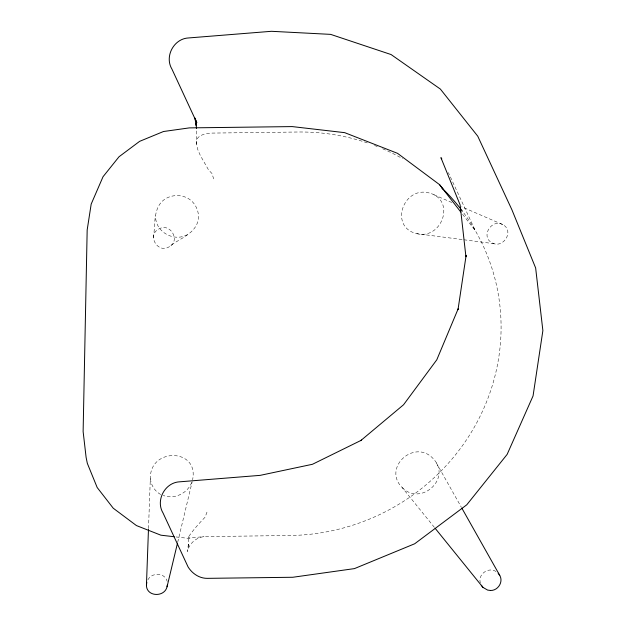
<?xml version="1.0" encoding="UTF-8"?>
<svg xmlns="http://www.w3.org/2000/svg" width="626" height="626" viewBox="0 0 626 626"><rect width="100%" height="100%" fill="white"/><g stroke="black" fill="none" stroke-linecap="round" stroke-linejoin="round"><path stroke-width="0.47" stroke-dasharray="3.13 2.35" d="M206.979 512.154L205.085 517.209C199.154 523.258 193.364 529.792 188.59 536.795L188.269 547.194L188.371 544.456L187.331 551.561C189.404 543.501 195.586 537.765 204.006 536.607L289.642 535.52A208.912 200.203 -24.9 0 0 476.934 422.425A208.912 200.203 -24.9 0 0 463.029 211.979M213.669 178.895L211.979 173.512L208.583 169.99L200.328 155.475L197.746 149.536L196.462 144.183L196.447 128.854M196.462 144.183C194.764 135.185 205.547 133.369 212.104 133.088L297.741 132.008A208.912 200.203 -24.9 0 1 368.988 143.479M148.503 528.579L150.381 477.043C150.968 447.496 199.154 448.466 192.589 479.782M153.409 237.708C155.663 224.437 152.314 205.735 166.657 198.106C173.292 194.655 181.415 194.733 187.972 198.332C196.048 202.98 200.289 213.004 197.714 222.003C193.497 234.985 178.465 238.858 168.973 246.926C157.627 253.788 146.727 235.032 158.816 229.022C170.178 222.073 181.172 240.94 168.973 246.926M177.706 542.249L192.213 481.637M191.673 482.403C187.698 493.319 174.13 499.814 163.245 495.432M147.9 579.817C151.875 572.101 165.068 572.5 167.197 581.429M176.031 536.944L187.385 538.258L204.006 536.607M187.385 234.648C173.911 242.426 154.849 231.628 155.624 215.821M502.905 224.671C491.833 218.192 480.079 236.597 492.028 242.841C503.093 249.234 514.752 230.939 502.905 224.671L461.644 206.783M416.83 233.678C442.269 239.993 456.284 199.467 428.755 192.855C403.128 186.235 388.934 227.238 416.83 233.678L462.904 239.648M463.858 239.774L494.579 243.757M433.834 194.725L452.676 202.894M496.011 571.522C488.624 566.64 477.755 574.128 480.306 582.806M189.889 538.227L188.598 537.593L188.59 536.795M160.702 494.493C154.387 491.05 150.381 484.234 150.381 477.043M402.166 487.537C420.805 506.739 452.308 478.311 433.09 458.522C414.428 438.576 382.165 467.716 402.166 487.537L434.616 527.648M462.583 214.311L475.29 230.618L448.341 172.557M436.361 462.935L461.331 507.224M374.505 145.482A208.912 200.203 -24.9 0 1 377.235 146.539M382.65 148.777A208.912 200.203 -24.9 0 1 402.573 158.683"/><path stroke-width="0.94" d="M177.479 543.196L167.048 586.765C164.528 597.666 146.132 596.86 146.445 584.974L148.464 529.549M146.445 584.974L146.828 582.329M167.048 586.765L167.345 584.974M435.227 528.399L482.99 587.423L487.662 590.099L490.549 590.451M490.361 590.475C497.881 590.834 503.64 581.969 499.744 575.372L461.808 508.077M174.138 536.725L160.898 535.191L136.437 525.566L113.243 508.21L97.186 487.529L87.319 463.326L86.106 457.348L83.125 431.549L87.171 229.977L91.185 204.092L103.032 176.728L119.018 156.766L139.637 141.343L163.48 131.515L189.295 127.892L292.24 126.593L344.691 132.657L397.533 153.331L439.546 184.639L443.177 189.248M439.546 184.639L460.806 212.026M481.339 585.287L482.99 587.423M441.784 158.793L440.923 157.658L460.102 204.874L465.924 256.723L466.127 255.353L458.005 309.682L458.138 308.853L436.784 359.817L403.551 404.764L360.709 440.634L361.531 440.156L312.468 464.281L260.158 475.361L179.685 481.817C165.006 482.435 155.389 500.299 163.003 512.929L188.05 566.882C192.143 573.518 199.256 578.393 207.222 578.354L292.788 577.266L354.441 568.611L414.678 543.775L466.761 504.814L507.138 454.39L533.055 395.937L542.875 330.614L535.645 267.967L511.927 209.812L477.755 136.194L440.36 89.064L391.086 54.548L330.645 34.375L271.465 31.3L188.59 37.951C173.918 38.562 164.302 56.434 171.915 69.056L196.799 122.665L195.187 118.697M498.147 573.213L499.744 575.372M194.858 117.907L196.274 125.685L196.11 122.97L196.447 128.447M441.792 187.902A208.912 200.203 -24.9 0 1 462.442 211.197"/></g></svg>
